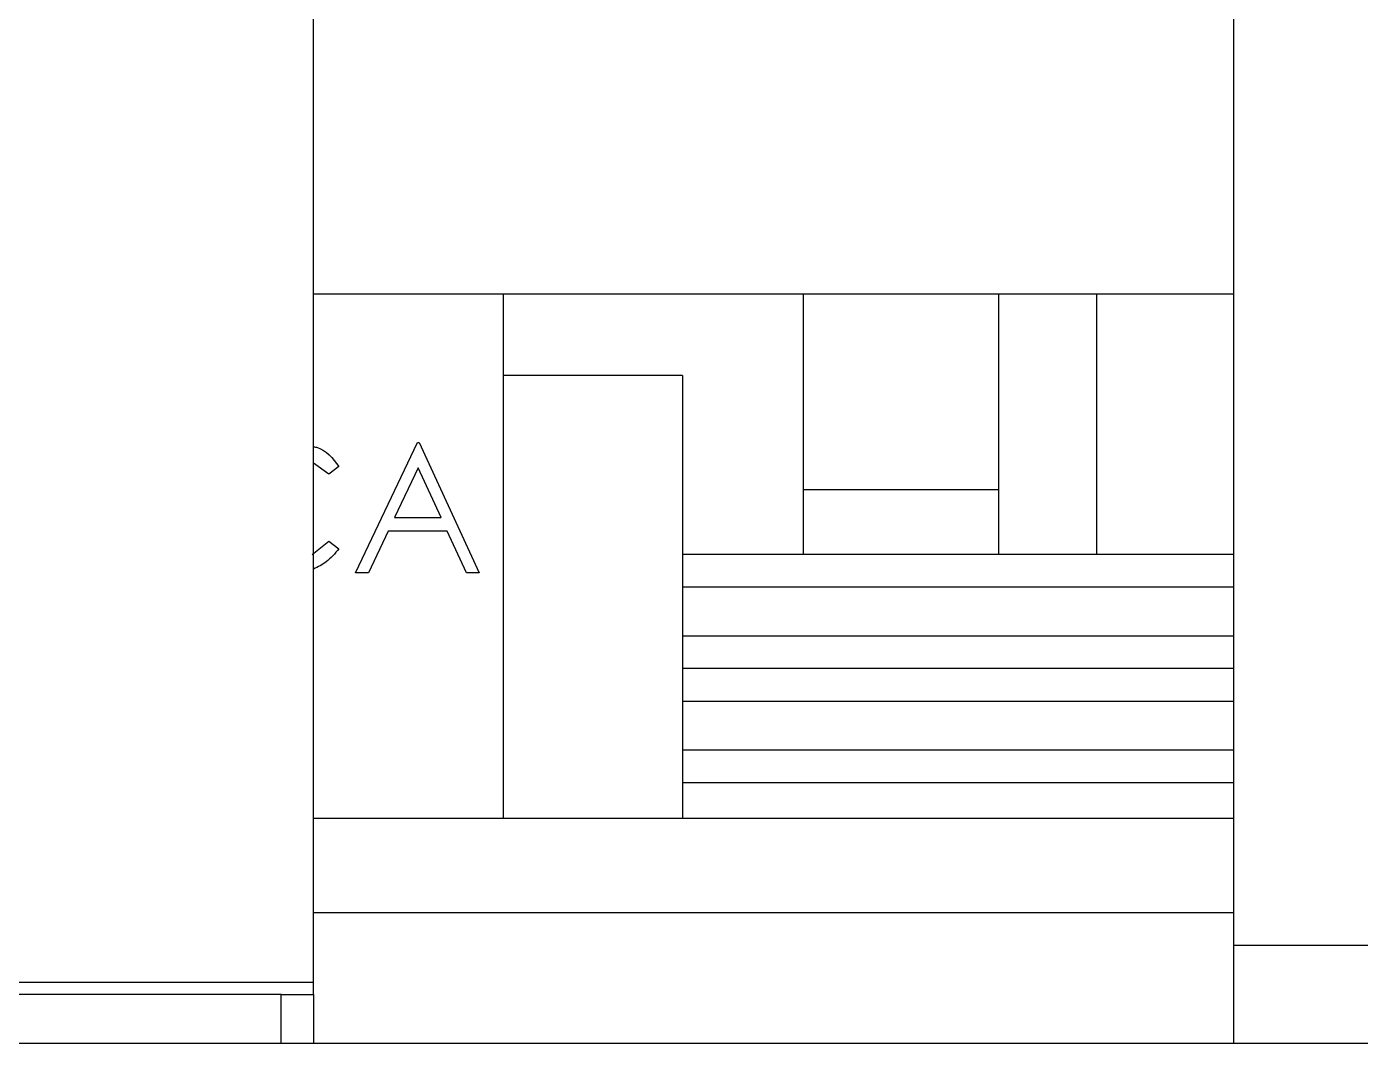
# Model space of a CAD drawing. Header units: millimetres. Extents: x 17243 to 30056, y 9468 to 18529.
# Drawn here: x 23791.7 to 23873.5, y 14690.6 to 14753 of the extents above; entities that cross this region are included whole.
import ezdxf

# ---------------------------------------------------------------- set-up
doc = ezdxf.new("R2010")
doc.units = ezdxf.units.MM
doc.layers.get('0').update_dxf_attribs({"lineweight": 18})

msp = doc.modelspace()

# ---------------------------------------------------------------- linework, layer by layer
at = {"color": 7, "linetype": 'Continuous', "lineweight": 25}
for p, q in [((23865.788, 14696.605), (23865.788, 15021.605)), ((23809.288, 14694.341), (23809.288, 14848.605)), ((23809.288, 14736.605), (23865.788, 14736.605)), ((23820.93, 14736.605), (23820.93, 14704.405)), ((23839.363, 14724.605), (23839.363, 14736.605)), ((23851.363, 14724.605), (23851.363, 14736.605)), ((23857.363, 14720.605), (23857.363, 14736.605)), ((23831.93, 14731.605), (23820.93, 14731.605)), ((23820.93, 14731.605), (23820.93, 14704.405)), ((23831.93, 14731.605), (23831.93, 14704.405)), ((23811.864, 14719.49), (23815.659, 14727.49)), ((23815.659, 14727.49), (23815.762, 14727.49)), ((23815.762, 14727.49), (23819.454, 14719.49)), ((23810.21, 14725.542), (23809.288, 14726.215)), ((23810.839, 14726.022), (23810.21, 14725.542)), ((23815.702, 14725.931), (23814.254, 14722.875)), ((23817.113, 14722.875), (23815.702, 14725.931)), ((23839.363, 14720.605), (23839.363, 14724.605)), ((23839.363, 14724.605), (23851.363, 14724.605)), ((23851.363, 14720.605), (23851.363, 14724.605)), ((23814.254, 14722.875), (23817.113, 14722.875)), ((23809.195, 14720.605), (23810.21, 14721.439)), ((23810.21, 14721.439), (23810.839, 14720.963)), ((23813.864, 14722.054), (23812.648, 14719.49)), ((23817.491, 14722.054), (23813.864, 14722.054)), ((23818.674, 14719.49), (23817.491, 14722.054)), ((23865.788, 14720.605), (23831.93, 14720.605)), ((23812.648, 14719.49), (23811.864, 14719.49)), ((23819.454, 14719.49), (23818.674, 14719.49)), ((23865.788, 14718.605), (23831.93, 14718.605)), ((23865.788, 14715.605), (23831.93, 14715.605)), ((23865.788, 14713.605), (23831.93, 14713.605)), ((23831.93, 14711.605), (23865.788, 14711.605)), ((23865.788, 14708.605), (23831.93, 14708.605)), ((23865.788, 14706.605), (23831.93, 14706.605)), ((23820.93, 14704.405), (23809.288, 14704.405)), ((23831.93, 14704.405), (23820.93, 14704.405)), ((23865.788, 14704.405), (23831.93, 14704.405)), ((23865.788, 14698.605), (23809.288, 14698.605)), ((23865.788, 14690.605), (23865.788, 14696.605)), ((23809.288, 14694.341), (23609.288, 14694.341)), ((23809.288, 14693.605), (23809.288, 14694.341)), ((23807.288, 14693.605), (23611.288, 14693.605)), ((23807.288, 14690.605), (23807.288, 14693.605)), ((23807.288, 14693.605), (23809.288, 14693.605)), ((23809.288, 14693.605), (23809.288, 14690.605)), ((22891.036, 14690.605), (24255.725, 14690.605))]:
    msp.add_line(p, q, dxfattribs=at)
at = {"color": 8, "linetype": 'Continuous', "lineweight": 25}
msp.add_line((24255.725, 14696.605), (23865.788, 14696.605), dxfattribs=at)
at = {"color": 7, "linetype": 'Continuous', "lineweight": 25}
for points, knots in [([(23809.288, 14727.23), (23809.365, 14727.214), (23810.018, 14727.076), (23810.454, 14726.516), (23810.839, 14726.022)], [0, 0, 0, 0, 0.236756, 2.00987, 2.00987, 2.00987, 2.00987]), ([(23810.839, 14720.963), (23810.595, 14720.673), (23810.16, 14720.154), (23809.555, 14719.854), (23809.288, 14719.721)], [0, 0, 0, 0, 1.122084, 2.008151, 2.008151, 2.008151, 2.008151])]:
    msp.add_open_spline(points, degree=3, knots=knots, dxfattribs=at)

doc.saveas('drawing.dxf')
